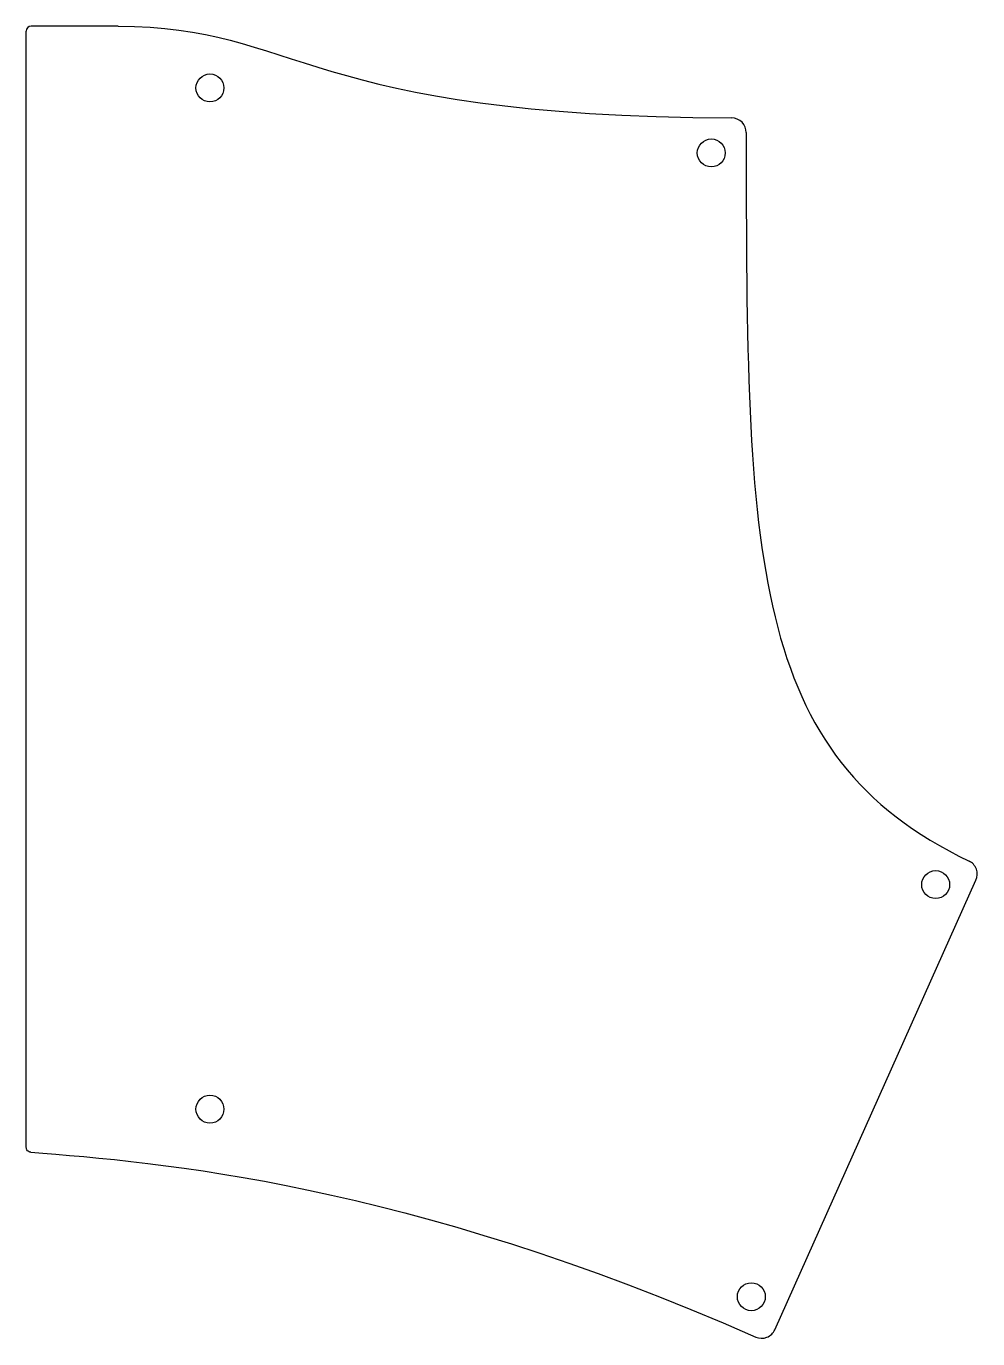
# Model space of a CAD drawing. Extents: x 76 to 175, y -38 to 98.
import ezdxf

# ---------------------------------------------------------------- set-up
doc = ezdxf.new("R2010")
doc.units = 0
doc.layers.add('Body009', color=7, linetype='CONTINUOUS')

msp = doc.modelspace()

# ---------------------------------------------------------------- linework, layer by layer
at = {"layer": 'Body009'}
for p, q in [((85.725, 98.4875, -18), (76.7, 98.4875, -18)), ((85.725, 98.4875, -15), (76.7, 98.4875, -15)), ((76.7, 98.4875, -18), (76.7, 98.4875, -15)), ((85.725, 98.4875, -18), (76.7, 98.4875, -18)), ((76.7, 98.4875, -18), (76.7, 98.4875, -15)), ((85.725, 98.4875, -15), (76.7, 98.4875, -15)), ((85.725, 98.4875, -18), (85.725, 98.4875, -15)), ((85.725, 98.4875, -18), (85.725, 98.4875, -15)), ((76.2, -17.87, -18), (76.2, 97.9875, -18)), ((76.2, -17.87, -15), (76.2, 97.9875, -15)), ((76.2, -17.87, -18), (76.2, 97.9875, -18)), ((76.2, 97.9875, -18), (76.2, 97.9875, -15)), ((76.2, -17.87, -15), (76.2, 97.9875, -15)), ((76.2, 97.9875, -18), (76.2, 97.9875, -15)), ((96.7, 92.085, -18), (96.7, 92.085, -15)), ((96.7, 92.085, -18), (96.7, 92.085, -15)), ((148.7, 85.3375, -18), (148.7, 85.3375, -15)), ((148.7, 85.3375, -18), (148.7, 85.3375, -15)), ((153.842, -36.7891, -18), (174.706, 9.88355, -18)), ((153.842, -36.7891, -15), (174.706, 9.88355, -15)), ((153.842, -36.7891, -18), (174.706, 9.88355, -18)), ((153.842, -36.7891, -15), (174.706, 9.88355, -15)), ((171.971, 9.40487, -18), (171.971, 9.40487, -15)), ((171.971, 9.40487, -18), (171.971, 9.40487, -15)), ((96.7, -13.9, -18), (96.7, -13.9, -15)), ((96.7, -13.9, -18), (96.7, -13.9, -15)), ((152.852, -33.3662, -18), (152.852, -33.3662, -15)), ((152.852, -33.3662, -18), (152.852, -33.3662, -15))]:
    msp.add_line(p, q, dxfattribs=at)
for centre in [(95.25, 92.085), (95.25, 92.085), (95.25, 92.085), (95.25, 92.085), (147.25, 85.3375), (147.25, 85.3375), (147.25, 85.3375), (147.25, 85.3375), (170.521, 9.40487), (170.521, 9.40487), (170.521, 9.40487), (170.521, 9.40487), (95.25, -13.9), (95.25, -13.9), (95.25, -13.9), (95.25, -13.9), (151.402, -33.3662), (151.402, -33.3662), (151.402, -33.3662), (151.402, -33.3662)]:
    msp.add_circle(centre, 1.45, dxfattribs=at)
for centre in [(76.7, 97.9875, -18), (76.7, 97.9875, -15), (76.7, 97.9875, -18), (76.7, 97.9875, -15)]:
    msp.add_arc(centre, 0.5, 90, 180, dxfattribs=at)
for points, degree in [([(85.725, 98.4875, -18), (104.567, 98.4875, -18), (104.773, 89.1693, -18), (149.382, 88.9659, -18)], 3), ([(85.725, 98.4875, -15), (104.567, 98.4875, -15), (104.773, 89.1693, -15), (149.382, 88.9659, -15)], 3), ([(85.725, 98.4875, -18), (104.567, 98.4875, -18), (104.773, 89.1693, -18), (149.382, 88.9659, -18)], 3), ([(85.725, 98.4875, -15), (104.567, 98.4875, -15), (104.773, 89.1693, -15), (149.382, 88.9659, -15)], 3), ([(149.382, 88.9659, -18), (149.382, 88.9659, -15)], 1), ([(149.382, 88.9659, -18), (149.382, 88.9659, -15)], 1), ([(150.875, 87.466, -18), (150.878, 43.2515, -18), (151.131, 22.8061, -18), (173.985, 11.8483, -18)], 3), ([(150.875, 87.466, -15), (150.878, 43.2515, -15), (151.131, 22.8061, -15), (173.985, 11.8483, -15)], 3), ([(150.875, 87.466, -18), (150.878, 43.2515, -18), (151.131, 22.8061, -18), (173.985, 11.8483, -18)], 3), ([(150.875, 87.466, -18), (150.875, 87.466, -15)], 1), ([(150.875, 87.466, -15), (150.878, 43.2515, -15), (151.131, 22.8061, -15), (173.985, 11.8483, -15)], 3), ([(150.875, 87.466, -18), (150.875, 87.466, -15)], 1), ([(173.985, 11.8483, -18), (173.985, 11.8483, -15)], 1), ([(173.985, 11.8483, -18), (173.985, 11.8483, -15)], 1), ([(174.706, 9.88355, -18), (174.706, 9.88355, -15)], 1), ([(174.706, 9.88355, -18), (174.706, 9.88355, -15)], 1), ([(76.2, -17.87, -18), (76.2, -17.87, -15)], 1), ([(76.2, -17.87, -18), (76.2, -17.87, -15)], 1), ([(76.6609, -18.3684, -18), (89.8303, -19.4024, -18), (115.266, -21.4156, -18), (151.868, -37.5495, -18)], 3), ([(76.6609, -18.3684, -18), (76.6609, -18.3684, -15)], 1), ([(76.6609, -18.3684, -15), (89.8303, -19.4024, -15), (115.266, -21.4156, -15), (151.868, -37.5495, -15)], 3), ([(76.6609, -18.3684, -18), (89.8303, -19.4024, -18), (115.266, -21.4156, -18), (151.868, -37.5495, -18)], 3), ([(76.6609, -18.3684, -18), (76.6609, -18.3684, -15)], 1), ([(76.6609, -18.3684, -15), (89.8303, -19.4024, -15), (115.266, -21.4156, -15), (151.868, -37.5495, -15)], 3), ([(151.868, -37.5495, -18), (151.868, -37.5495, -15)], 1), ([(151.868, -37.5495, -18), (151.868, -37.5495, -15)], 1), ([(153.842, -36.7891, -18), (153.842, -36.7891, -15)], 1), ([(153.842, -36.7891, -18), (153.842, -36.7891, -15)], 1)]:
    msp.add_open_spline(points, degree=degree, dxfattribs=at)
for points, knots in [([(150.875, 87.466, -18), (150.879, 87.8318, -18), (150.727, 88.2381, -18), (150.438, 88.5242, -18), (150.153, 88.8147, -18), (149.748, 88.968, -18), (149.382, 88.9659, -18)], [0, 0, 0, 0, 0.500008, 0.500008, 0.500008, 1, 1, 1, 1]), ([(150.875, 87.466, -15), (150.879, 87.8318, -15), (150.727, 88.2381, -15), (150.438, 88.5242, -15), (150.153, 88.8147, -15), (149.748, 88.968, -15), (149.382, 88.9659, -15)], [0, 0, 0, 0, 0.500008, 0.500008, 0.500008, 1, 1, 1, 1]), ([(150.875, 87.466, -18), (150.879, 87.8318, -18), (150.727, 88.2381, -18), (150.438, 88.5242, -18), (150.153, 88.8147, -18), (149.748, 88.968, -18), (149.382, 88.9659, -18)], [0, 0, 0, 0, 0.500008, 0.500008, 0.500008, 1, 1, 1, 1]), ([(150.875, 87.466, -15), (150.879, 87.8318, -15), (150.727, 88.2381, -15), (150.438, 88.5242, -15), (150.153, 88.8147, -15), (149.748, 88.968, -15), (149.382, 88.9659, -15)], [0, 0, 0, 0, 0.500008, 0.500008, 0.500008, 1, 1, 1, 1]), ([(174.706, 9.88355, -18), (174.857, 10.2117, -18), (174.886, 10.6372, -18), (174.745, 11.0124, -18), (174.61, 11.3896, -18), (174.312, 11.6954, -18), (173.985, 11.8483, -18)], [0, 0, 0, 0, 0.499993, 0.499993, 0.499993, 1, 1, 1, 1]), ([(174.706, 9.88355, -15), (174.857, 10.2117, -15), (174.886, 10.6372, -15), (174.745, 11.0124, -15), (174.61, 11.3896, -15), (174.312, 11.6954, -15), (173.985, 11.8483, -15)], [0, 0, 0, 0, 0.499993, 0.499993, 0.499993, 1, 1, 1, 1]), ([(174.706, 9.88355, -18), (174.857, 10.2117, -18), (174.886, 10.6372, -18), (174.745, 11.0124, -18), (174.61, 11.3896, -18), (174.312, 11.6954, -18), (173.985, 11.8483, -18)], [0, 0, 0, 0, 0.499993, 0.499993, 0.499993, 1, 1, 1, 1]), ([(174.706, 9.88355, -15), (174.857, 10.2117, -15), (174.886, 10.6372, -15), (174.745, 11.0124, -15), (174.61, 11.3896, -15), (174.312, 11.6954, -15), (173.985, 11.8483, -15)], [0, 0, 0, 0, 0.499993, 0.499993, 0.499993, 1, 1, 1, 1]), ([(76.6609, -18.3684, -18), (76.5478, -18.3609, -18), (76.4211, -18.3064, -18), (76.3329, -18.2094, -18), (76.2431, -18.1139, -18), (76.1987, -17.9833, -18), (76.2, -17.87, -18)], [0, 0, 0, 0, 0.5, 0.5, 0.5, 1, 1, 1, 1]), ([(76.6609, -18.3684, -18), (76.5478, -18.3609, -18), (76.4211, -18.3064, -18), (76.3329, -18.2094, -18), (76.2431, -18.1139, -18), (76.1987, -17.9833, -18), (76.2, -17.87, -18)], [0, 0, 0, 0, 0.5, 0.5, 0.5, 1, 1, 1, 1]), ([(76.6609, -18.3684, -15), (76.5478, -18.3609, -15), (76.4211, -18.3064, -15), (76.3329, -18.2094, -15), (76.2431, -18.1139, -15), (76.1987, -17.9833, -15), (76.2, -17.87, -15)], [0, 0, 0, 0, 0.5, 0.5, 0.5, 1, 1, 1, 1]), ([(76.6609, -18.3684, -15), (76.5478, -18.3609, -15), (76.4211, -18.3064, -15), (76.3329, -18.2094, -15), (76.2431, -18.1139, -15), (76.1987, -17.9833, -15), (76.2, -17.87, -15)], [0, 0, 0, 0, 0.5, 0.5, 0.5, 1, 1, 1, 1]), ([(151.868, -37.5495, -18), (152.201, -37.7005, -18), (152.634, -37.7258, -18), (153.012, -37.5767, -18), (153.393, -37.4335, -18), (153.697, -37.1245, -18), (153.842, -36.7891, -18)], [0, 0, 0, 0, 0.500008, 0.500008, 0.500008, 1, 1, 1, 1]), ([(151.868, -37.5495, -18), (152.201, -37.7005, -18), (152.634, -37.7258, -18), (153.012, -37.5767, -18), (153.393, -37.4335, -18), (153.697, -37.1245, -18), (153.842, -36.7891, -18)], [0, 0, 0, 0, 0.500008, 0.500008, 0.500008, 1, 1, 1, 1]), ([(151.868, -37.5495, -15), (152.201, -37.7005, -15), (152.634, -37.7258, -15), (153.012, -37.5767, -15), (153.393, -37.4335, -15), (153.697, -37.1245, -15), (153.842, -36.7891, -15)], [0, 0, 0, 0, 0.500008, 0.500008, 0.500008, 1, 1, 1, 1]), ([(151.868, -37.5495, -15), (152.201, -37.7005, -15), (152.634, -37.7258, -15), (153.012, -37.5767, -15), (153.393, -37.4335, -15), (153.697, -37.1245, -15), (153.842, -36.7891, -15)], [0, 0, 0, 0, 0.500008, 0.500008, 0.500008, 1, 1, 1, 1])]:
    msp.add_open_spline(points, degree=3, knots=knots, dxfattribs=at)

doc.saveas('drawing.dxf')
